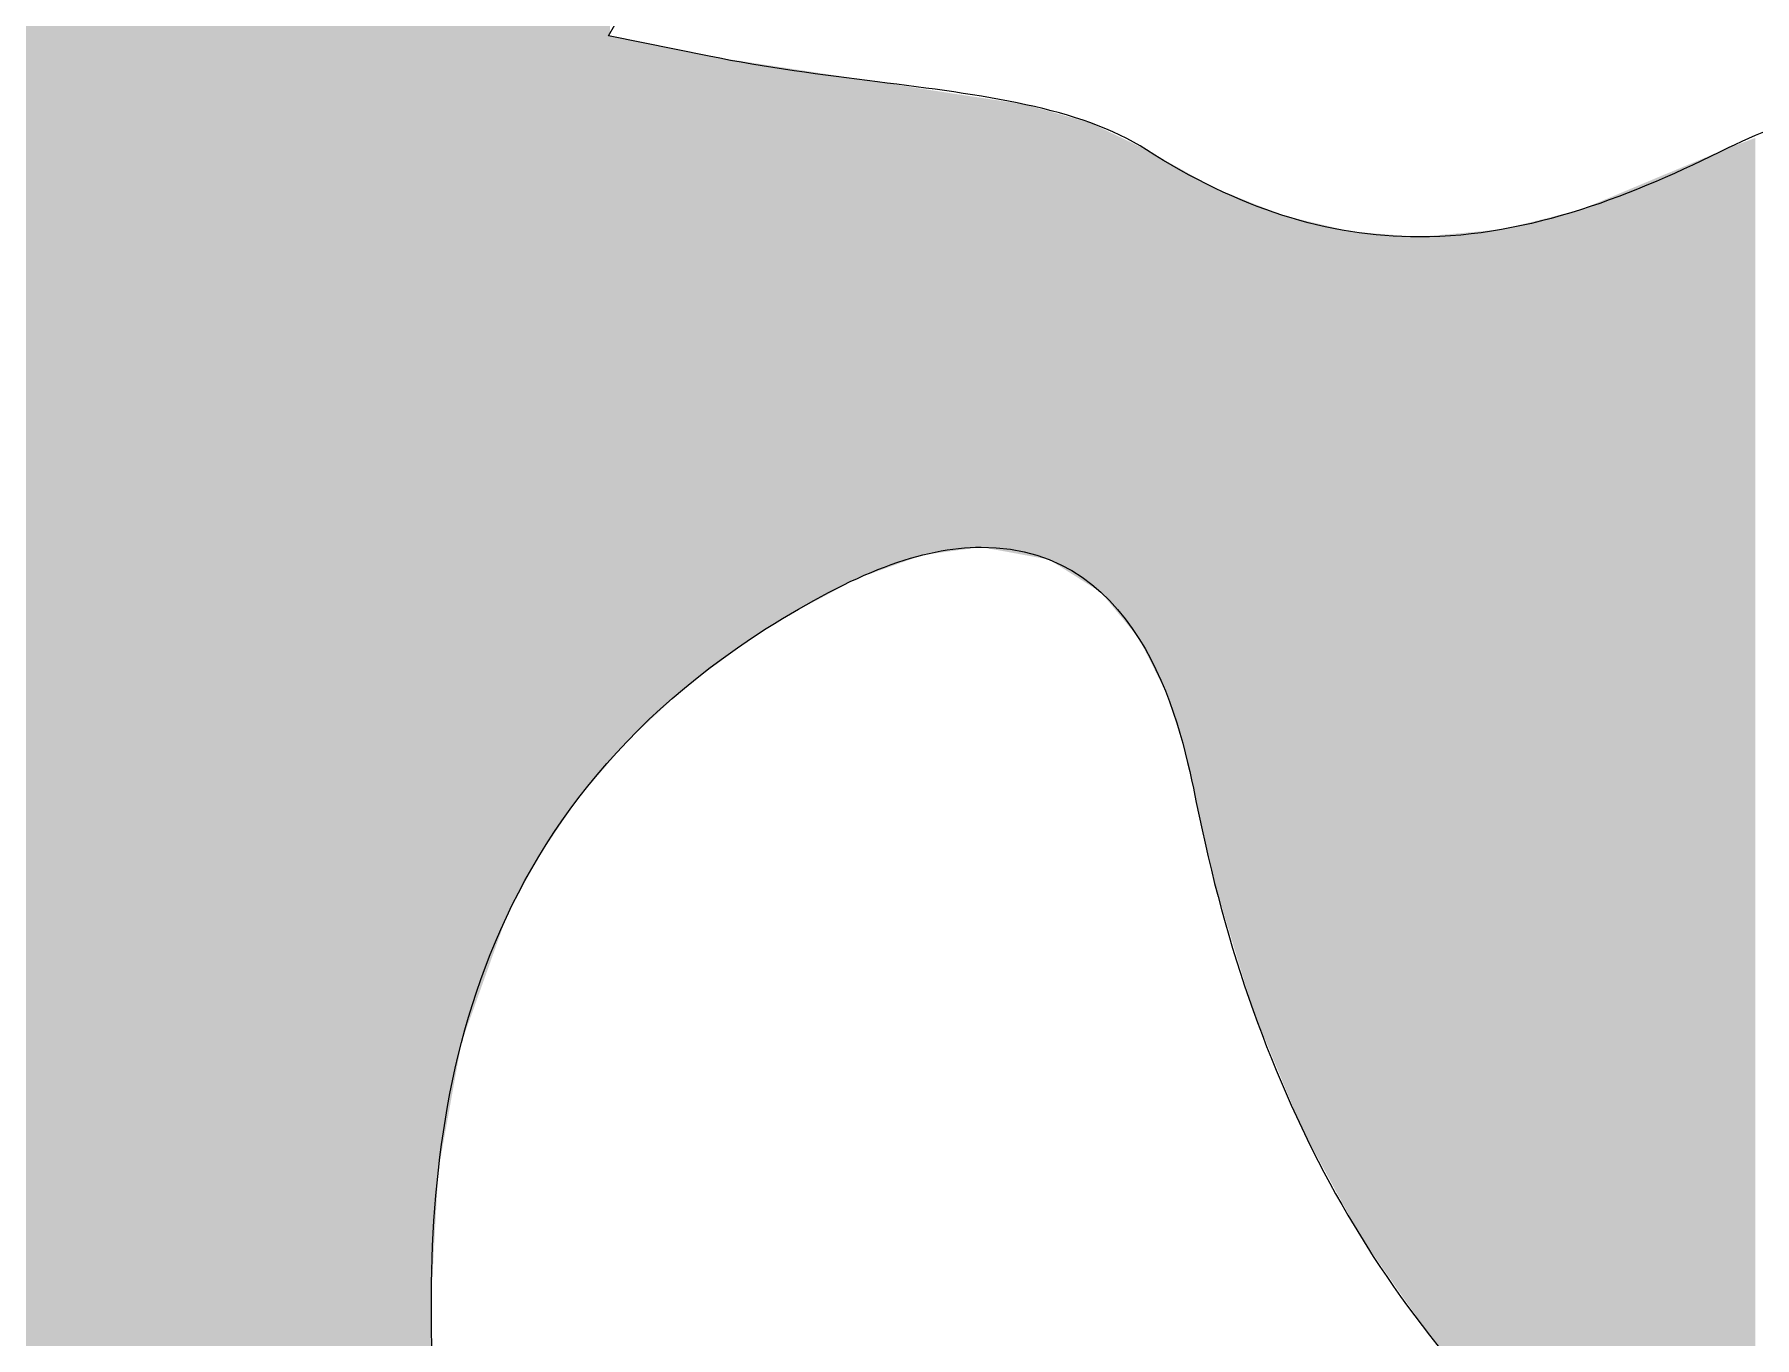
# Model space of a CAD drawing. Extents: x 274 to 390, y 552 to 644.
# Drawn here: x 354.66 to 366.25, y 613.16 to 621.94 of the extents above; entities that cross this region are included whole.
import ezdxf

# ---------------------------------------------------------------- set-up
doc = ezdxf.new("R2010")
doc.units = 0
doc.layers.add('LAYER_1', color=7, linetype='CONTINUOUS')

# ---------------------------------------------------------------- blocks, each defined once
blk = doc.blocks.new('*U1')
at = {"layer": 'LAYER_1', "color": 7}
for points in [[(356.59, 561.818), (355.583, 634.711), (356.59, 634.982)], [(356.849, 562.004), (356.59, 634.982), (356.849, 635.052)], [(356.59, 561.818), (356.59, 634.982), (356.849, 562.004)], [(356.849, 562.004), (356.849, 635.052), (357.126, 562.203)], [(357.126, 562.203), (356.849, 635.052), (357.126, 634.868)], [(357.126, 562.203), (357.126, 634.868), (357.337, 562.5)], [(357.337, 562.5), (357.126, 634.868), (357.337, 634.729)], [(355.583, 561.931), (355.464, 634.678), (355.583, 634.711)], [(355.583, 561.931), (355.583, 634.711), (356.59, 561.818)], [(357.337, 613.445), (357.337, 634.729), (357.341, 613.529)], [(357.341, 613.529), (357.337, 634.729), (357.341, 634.726)], [(357.341, 613.529), (357.341, 634.726), (357.349, 613.66)], [(357.349, 613.66), (357.341, 634.726), (357.349, 634.721)], [(357.349, 613.66), (357.349, 634.721), (357.357, 613.804)], [(357.357, 613.804), (357.349, 634.721), (357.357, 634.715)], [(357.357, 613.804), (357.357, 634.715), (357.371, 614.057)], [(357.371, 614.057), (357.357, 634.715), (357.371, 634.706)], [(355.464, 561.973), (355.233, 634.466), (355.464, 634.678)], [(355.464, 561.973), (355.464, 634.678), (355.583, 561.931)], [(357.371, 614.057), (357.371, 634.706), (357.384, 614.289)], [(357.384, 614.289), (357.371, 634.706), (357.384, 634.697)], [(357.384, 614.289), (357.384, 634.697), (357.386, 614.299)], [(357.386, 614.299), (357.384, 634.697), (357.386, 634.696)], [(357.386, 614.299), (357.386, 634.696), (357.394, 614.342)], [(357.394, 614.342), (357.386, 634.696), (357.394, 634.691)], [(357.394, 614.342), (357.394, 634.691), (357.414, 614.453)], [(357.414, 614.453), (357.394, 634.691), (357.414, 634.678)], [(357.414, 614.453), (357.414, 634.678), (357.474, 614.785)], [(357.474, 614.785), (357.414, 634.678), (357.474, 634.638)], [(357.474, 614.785), (357.474, 634.638), (357.486, 614.852)], [(357.486, 614.852), (357.474, 634.638), (357.486, 634.63)], [(357.486, 614.852), (357.486, 634.63), (357.54, 615.147)], [(357.54, 615.147), (357.486, 634.63), (357.54, 634.594)], [(357.54, 615.147), (357.54, 634.594), (357.562, 615.21)], [(357.562, 615.21), (357.54, 634.594), (357.562, 634.579)], [(357.562, 615.21), (357.562, 634.579), (357.576, 615.25)], [(357.576, 615.25), (357.562, 634.579), (357.576, 634.57)], [(357.576, 615.25), (357.576, 634.57), (357.615, 615.357)], [(357.615, 615.357), (357.576, 634.57), (357.615, 634.545)], [(357.615, 615.357), (357.615, 634.545), (357.647, 615.447)], [(357.647, 615.447), (357.615, 634.545), (357.647, 634.495)], [(357.647, 615.447), (357.647, 634.495), (357.723, 615.659)], [(357.723, 615.659), (357.647, 634.495), (357.723, 634.38)], [(355.233, 562.055), (355.096, 634.34), (355.233, 634.466)], [(355.233, 562.055), (355.233, 634.466), (355.464, 561.973)], [(357.723, 615.659), (357.723, 634.38), (357.823, 615.939)], [(357.823, 615.939), (357.723, 634.38), (357.823, 634.226)], [(355.096, 562.124), (354.23, 633.738), (355.096, 634.34)], [(355.096, 562.124), (355.096, 634.34), (355.233, 562.055)], [(357.823, 615.939), (357.823, 634.226), (357.842, 615.992)], [(357.842, 615.992), (357.823, 634.226), (357.842, 634.197)], [(357.842, 615.992), (357.842, 634.197), (357.885, 616.073)], [(357.885, 616.073), (357.842, 634.197), (357.885, 634.13)], [(357.885, 616.073), (357.885, 634.13), (357.919, 616.136)], [(357.919, 616.136), (357.885, 634.13), (357.919, 634.079)], [(357.919, 616.136), (357.919, 634.079), (358.06, 616.401)], [(358.06, 616.401), (357.919, 634.079), (358.06, 633.863)], [(358.06, 616.401), (358.06, 633.863), (358.062, 616.403)], [(358.062, 616.403), (358.06, 633.863), (358.062, 633.861)], [(358.062, 616.403), (358.062, 633.861), (358.185, 616.584)], [(358.185, 616.584), (358.062, 633.861), (358.185, 633.672)], [(354.23, 562.559), (354.23, 633.738), (355.096, 562.124)], [(358.185, 616.584), (358.185, 633.672), (358.188, 616.589)], [(358.188, 616.589), (358.185, 633.672), (358.188, 633.667)], [(358.188, 616.589), (358.188, 633.667), (358.33, 616.797)], [(358.33, 616.797), (358.188, 633.667), (358.33, 633.45)], [(358.33, 616.797), (358.33, 633.45), (358.453, 616.941)], [(358.453, 616.941), (358.33, 633.45), (358.453, 633.261)], [(358.453, 616.941), (358.453, 633.261), (358.504, 616.999)], [(358.504, 616.999), (358.453, 633.261), (358.504, 633.188)], [(358.504, 616.999), (358.504, 633.188), (358.53, 617.03)], [(358.53, 617.03), (358.504, 633.188), (358.53, 633.151)], [(358.53, 621.928), (358.53, 633.151), (358.54, 621.946)], [(358.53, 617.03), (358.53, 621.928), (358.54, 617.042)], [(358.54, 617.042), (358.53, 621.928), (358.54, 621.926)], [(358.54, 617.042), (358.54, 621.926), (358.584, 617.093)], [(358.584, 617.093), (358.54, 621.926), (358.584, 621.917)], [(358.584, 617.093), (358.584, 621.917), (358.636, 617.153)], [(358.636, 617.153), (358.584, 621.917), (358.636, 621.906)], [(358.636, 617.153), (358.636, 621.906), (358.65, 617.17)], [(358.65, 617.17), (358.636, 621.906), (358.65, 621.903)], [(358.65, 617.17), (358.65, 621.903), (358.655, 617.176)], [(358.655, 617.176), (358.65, 621.903), (358.655, 621.902)], [(358.655, 617.176), (358.655, 621.902), (358.703, 617.22)], [(358.703, 617.22), (358.655, 621.902), (358.703, 621.893)], [(358.703, 617.22), (358.703, 621.893), (358.797, 617.307)], [(358.797, 617.307), (358.703, 621.893), (358.797, 621.873)], [(358.797, 617.307), (358.797, 621.873), (358.822, 617.331)], [(358.822, 617.331), (358.797, 621.873), (358.822, 621.868)], [(358.822, 617.331), (358.822, 621.868), (358.87, 617.375)], [(358.87, 617.375), (358.822, 621.868), (358.87, 621.859)], [(358.87, 617.375), (358.87, 621.859), (358.876, 617.381)], [(358.876, 617.381), (358.87, 621.859), (358.876, 621.857)], [(358.876, 617.381), (358.876, 621.857), (358.947, 617.447)], [(358.947, 617.447), (358.876, 621.857), (358.947, 621.843)], [(358.947, 617.447), (358.947, 621.843), (359.042, 617.535)], [(359.042, 617.535), (358.947, 621.843), (359.042, 621.824)], [(359.042, 617.535), (359.042, 621.824), (359.048, 617.539)], [(359.048, 617.539), (359.042, 621.824), (359.048, 621.822)], [(359.048, 617.539), (359.048, 621.822), (359.103, 617.581)], [(359.103, 617.581), (359.048, 621.822), (359.103, 621.811)], [(359.103, 617.581), (359.103, 621.811), (359.127, 617.598)], [(359.127, 617.598), (359.103, 621.811), (359.127, 621.806)], [(359.127, 617.598), (359.127, 621.806), (359.131, 617.602)], [(359.131, 617.602), (359.127, 621.806), (359.131, 621.805)], [(359.131, 617.602), (359.131, 621.805), (359.162, 617.625)], [(359.162, 617.625), (359.131, 621.805), (359.162, 621.799)], [(359.162, 617.625), (359.162, 621.799), (359.2, 617.653)], [(359.2, 617.653), (359.162, 621.799), (359.2, 621.791)], [(359.2, 617.653), (359.2, 621.791), (359.209, 617.66)], [(359.209, 617.66), (359.2, 621.791), (359.209, 621.79)], [(359.209, 617.66), (359.209, 621.79), (359.295, 617.723)], [(359.295, 617.723), (359.209, 621.79), (359.295, 621.777)], [(359.295, 617.723), (359.295, 621.777), (359.338, 617.755)], [(359.338, 617.755), (359.295, 621.777), (359.338, 621.77)], [(359.338, 617.755), (359.338, 621.77), (359.368, 617.777)], [(359.368, 617.777), (359.338, 621.77), (359.368, 621.765)], [(359.368, 617.777), (359.368, 621.765), (359.401, 617.802)], [(359.401, 617.802), (359.368, 621.765), (359.401, 621.76)], [(359.401, 617.802), (359.401, 621.76), (359.417, 617.814)], [(359.417, 617.814), (359.401, 621.76), (359.417, 621.758)], [(359.417, 617.814), (359.417, 621.758), (359.437, 617.829)], [(359.437, 617.829), (359.417, 621.758), (359.437, 621.755)], [(359.437, 617.829), (359.437, 621.755), (359.485, 617.864)], [(359.485, 617.864), (359.437, 621.755), (359.485, 621.748)], [(359.485, 617.864), (359.485, 621.748), (359.494, 617.871)], [(359.494, 617.871), (359.485, 621.748), (359.494, 621.746)], [(359.494, 617.871), (359.494, 621.746), (359.503, 617.877)], [(359.503, 617.877), (359.494, 621.746), (359.503, 621.745)], [(359.503, 617.877), (359.503, 621.745), (359.562, 617.915)], [(359.562, 617.915), (359.503, 621.745), (359.562, 621.736)], [(359.562, 617.915), (359.562, 621.736), (359.586, 617.931)], [(359.586, 617.931), (359.562, 621.736), (359.586, 621.732)], [(359.586, 617.931), (359.586, 621.732), (359.6, 617.939)], [(359.6, 617.939), (359.586, 621.732), (359.6, 621.73)], [(359.6, 617.939), (359.6, 621.73), (359.634, 617.961)], [(359.634, 617.961), (359.6, 621.73), (359.634, 621.725)], [(359.634, 617.961), (359.634, 621.725), (359.645, 617.968)], [(359.645, 617.968), (359.634, 621.725), (359.645, 621.723)], [(359.645, 617.968), (359.645, 621.723), (359.67, 617.983)], [(359.67, 617.983), (359.645, 621.723), (359.67, 621.719)], [(359.67, 617.983), (359.67, 621.719), (359.692, 617.997)], [(359.692, 617.997), (359.67, 621.719), (359.692, 621.716)], [(359.692, 617.997), (359.692, 621.716), (359.702, 618.003)], [(359.702, 618.003), (359.692, 621.716), (359.702, 621.715)], [(359.702, 618.003), (359.702, 621.715), (359.802, 618.057)], [(359.802, 618.057), (359.702, 621.715), (359.802, 621.699)], [(359.802, 618.057), (359.802, 621.699), (359.831, 618.072)], [(359.831, 618.072), (359.802, 621.699), (359.831, 621.695)], [(359.831, 618.072), (359.831, 621.695), (359.871, 618.094)], [(359.871, 618.094), (359.831, 621.695), (359.871, 621.689)], [(359.871, 618.094), (359.871, 621.689), (359.897, 618.108)], [(359.897, 618.108), (359.871, 621.689), (359.897, 621.685)], [(359.897, 618.108), (359.897, 621.685), (359.925, 618.123)], [(359.925, 618.123), (359.897, 621.685), (359.925, 621.681)], [(359.925, 618.123), (359.925, 621.681), (359.934, 618.127)], [(359.934, 618.127), (359.925, 621.681), (359.934, 621.679)], [(359.934, 618.127), (359.934, 621.679), (360.04, 618.184)], [(360.04, 618.184), (359.934, 621.679), (360.04, 621.663)], [(360.04, 618.184), (360.04, 621.663), (360.076, 618.204)], [(360.076, 618.204), (360.04, 621.663), (360.076, 621.658)], [(360.076, 618.204), (360.076, 621.658), (360.192, 618.266)], [(360.192, 618.266), (360.076, 621.658), (360.192, 621.64)], [(360.192, 618.266), (360.192, 621.64), (360.206, 618.273)], [(360.206, 618.273), (360.192, 621.64), (360.206, 621.638)], [(360.206, 618.273), (360.206, 621.638), (360.302, 618.308)], [(360.302, 618.308), (360.206, 621.638), (360.302, 621.623)], [(360.302, 618.308), (360.302, 621.623), (360.342, 618.322)], [(360.342, 618.322), (360.302, 621.623), (360.342, 621.617)], [(360.342, 618.322), (360.342, 621.617), (360.347, 618.324)], [(360.347, 618.324), (360.342, 621.617), (360.347, 621.616)], [(360.347, 618.324), (360.347, 621.616), (360.431, 618.354)], [(360.431, 618.354), (360.347, 621.616), (360.431, 621.604)], [(360.431, 618.354), (360.431, 621.604), (360.437, 618.356)], [(360.437, 618.356), (360.431, 621.604), (360.437, 621.603)], [(360.437, 618.356), (360.437, 621.603), (360.534, 618.391)], [(360.534, 618.391), (360.437, 621.603), (360.534, 621.588)], [(360.534, 618.391), (360.534, 621.588), (360.547, 618.396)], [(360.547, 618.396), (360.534, 621.588), (360.547, 621.586)], [(360.547, 618.396), (360.547, 621.586), (360.563, 618.401)], [(360.563, 618.401), (360.547, 621.586), (360.563, 621.583)], [(360.563, 618.401), (360.563, 621.583), (360.638, 618.429)], [(360.638, 618.429), (360.563, 621.583), (360.638, 621.571)], [(360.638, 618.429), (360.638, 621.571), (360.648, 618.432)], [(360.648, 618.432), (360.638, 621.571), (360.648, 621.57)], [(360.648, 618.432), (360.648, 621.57), (360.718, 618.441)], [(360.718, 618.441), (360.648, 621.57), (360.718, 621.559)], [(360.718, 618.441), (360.718, 621.559), (360.75, 618.445)], [(360.75, 618.445), (360.718, 621.559), (360.75, 621.554)], [(360.75, 618.445), (360.75, 621.554), (360.873, 618.462)], [(360.873, 618.462), (360.75, 621.554), (360.873, 621.535)], [(360.873, 618.462), (360.873, 621.535), (360.888, 618.464)], [(360.888, 618.464), (360.873, 621.535), (360.888, 621.533)], [(360.888, 618.464), (360.888, 621.533), (360.91, 618.467)], [(360.91, 618.467), (360.888, 621.533), (360.91, 621.53)], [(360.91, 618.467), (360.91, 621.53), (360.92, 618.468)], [(360.92, 618.468), (360.91, 621.53), (360.92, 621.528)], [(360.92, 618.468), (360.92, 621.528), (360.997, 618.478)], [(360.997, 618.478), (360.92, 621.528), (360.997, 621.516)], [(360.997, 618.478), (360.997, 621.516), (361.007, 618.479)], [(361.007, 618.479), (360.997, 621.516), (361.007, 621.515)], [(361.007, 618.479), (361.007, 621.515), (361.04, 618.484)], [(361.04, 618.484), (361.007, 621.515), (361.04, 621.51)], [(361.04, 618.484), (361.04, 621.51), (361.046, 618.483)], [(361.046, 618.483), (361.04, 621.51), (361.046, 621.509)], [(361.046, 618.483), (361.046, 621.509), (361.067, 618.479)], [(361.067, 618.479), (361.046, 621.509), (361.067, 621.506)], [(361.067, 618.479), (361.067, 621.506), (361.111, 618.471)], [(361.111, 618.471), (361.067, 621.506), (361.111, 621.499)], [(361.111, 618.471), (361.111, 621.499), (361.15, 618.464)], [(361.15, 618.464), (361.111, 621.499), (361.15, 621.493)], [(361.15, 618.464), (361.15, 621.493), (361.151, 618.464)], [(361.151, 618.464), (361.15, 621.493), (361.151, 621.493)], [(361.151, 618.464), (361.151, 621.493), (361.234, 618.449)], [(361.234, 618.449), (361.151, 621.493), (361.234, 621.48)], [(361.234, 618.449), (361.234, 621.48), (361.309, 618.435)], [(361.309, 618.435), (361.234, 621.48), (361.309, 621.468)], [(361.309, 618.435), (361.309, 621.468), (361.341, 618.429)], [(361.341, 618.429), (361.309, 621.468), (361.341, 621.463)], [(361.341, 618.429), (361.341, 621.463), (361.474, 618.405)], [(361.474, 618.405), (361.341, 621.463), (361.474, 621.426)], [(361.474, 618.405), (361.474, 621.426), (361.493, 618.401)], [(361.493, 618.401), (361.474, 621.426), (361.493, 621.42)], [(361.493, 618.401), (361.493, 621.42), (361.498, 618.4)], [(361.498, 618.4), (361.493, 621.42), (361.498, 621.419)], [(361.498, 618.4), (361.498, 621.419), (361.499, 618.399)], [(361.499, 618.399), (361.498, 621.419), (361.499, 621.419)], [(361.499, 618.399), (361.499, 621.419), (361.578, 618.35)], [(361.578, 618.35), (361.499, 621.419), (361.578, 621.397)], [(361.578, 618.35), (361.578, 621.397), (361.592, 618.341)], [(361.592, 618.341), (361.578, 621.397), (361.592, 621.393)], [(361.592, 618.341), (361.592, 621.393), (361.626, 618.319)], [(361.626, 618.319), (361.592, 621.393), (361.626, 621.383)], [(361.626, 618.319), (361.626, 621.383), (361.645, 618.307)], [(361.645, 618.307), (361.626, 621.383), (361.645, 621.378)], [(361.645, 618.307), (361.645, 621.378), (361.673, 618.29)], [(361.673, 618.29), (361.645, 621.378), (361.673, 621.37)], [(361.673, 618.29), (361.673, 621.37), (361.721, 618.259)], [(361.721, 618.259), (361.673, 621.37), (361.721, 621.356)], [(361.721, 618.259), (361.721, 621.356), (361.756, 618.237)], [(361.756, 618.237), (361.721, 621.356), (361.756, 621.346)], [(361.756, 618.237), (361.756, 621.346), (361.778, 618.223)], [(361.778, 618.223), (361.756, 621.346), (361.778, 621.34)], [(361.778, 618.223), (361.778, 621.34), (361.833, 618.188)], [(361.833, 618.188), (361.778, 621.34), (361.833, 621.313)], [(361.833, 618.188), (361.833, 621.313), (361.847, 618.18)], [(361.847, 618.18), (361.833, 621.313), (361.847, 621.307)], [(361.847, 618.18), (361.847, 621.307), (361.89, 618.127)], [(361.89, 618.127), (361.847, 621.307), (361.89, 621.286)], [(361.89, 618.127), (361.89, 621.286), (361.907, 618.107)], [(361.907, 618.107), (361.89, 621.286), (361.907, 621.278)], [(361.907, 618.107), (361.907, 621.278), (361.976, 618.023)], [(361.976, 618.023), (361.907, 621.278), (361.976, 621.245)], [(361.976, 618.023), (361.976, 621.245), (361.984, 618.014)], [(361.984, 618.014), (361.976, 621.245), (361.984, 621.241)], [(361.984, 618.014), (361.984, 621.241), (362.072, 617.907)], [(362.072, 617.907), (361.984, 621.241), (362.072, 621.199)], [(362.072, 617.907), (362.072, 621.199), (362.102, 617.87)], [(362.102, 617.87), (362.072, 621.199), (362.102, 621.184)], [(362.102, 617.87), (362.102, 621.184), (362.153, 617.769)], [(362.153, 617.769), (362.102, 621.184), (362.153, 621.16)], [(362.153, 617.769), (362.153, 621.16), (362.192, 617.692)], [(362.192, 617.692), (362.153, 621.16), (362.192, 621.138)], [(366.072, 574.247), (366.009, 621.146), (366.072, 621.172)], [(366.148, 574.231), (366.072, 621.172), (366.148, 621.2)], [(366.072, 574.247), (366.072, 621.172), (366.148, 574.231)], [(366.167, 574.227), (366.148, 621.2), (366.167, 621.207)], [(366.148, 574.231), (366.148, 621.2), (366.167, 574.227)], [(366.244, 574.211), (366.167, 621.207), (366.244, 621.236)], [(366.167, 574.227), (366.167, 621.207), (366.244, 574.211)], [(366.255, 574.209), (366.244, 621.236), (366.255, 621.24)], [(366.244, 574.211), (366.244, 621.236), (366.255, 574.209)], [(362.192, 617.692), (362.192, 621.138), (362.21, 617.655)], [(362.21, 617.655), (362.192, 621.138), (362.21, 621.127)], [(362.21, 617.655), (362.21, 621.127), (362.226, 617.623)], [(362.226, 617.623), (362.21, 621.127), (362.226, 621.118)], [(362.226, 617.623), (362.226, 621.118), (362.281, 617.516)], [(362.281, 617.516), (362.226, 621.118), (362.281, 621.088)], [(362.281, 617.516), (362.281, 621.088), (362.307, 617.437)], [(362.307, 617.437), (362.281, 621.088), (362.307, 621.073)], [(362.307, 617.437), (362.307, 621.073), (362.368, 617.253)], [(362.368, 617.253), (362.307, 621.073), (362.368, 621.039)], [(362.368, 617.253), (362.368, 621.039), (362.369, 617.25)], [(362.369, 617.25), (362.368, 621.039), (362.369, 621.039)], [(362.369, 617.25), (362.369, 621.039), (362.398, 617.164)], [(362.398, 617.164), (362.369, 621.039), (362.398, 621.023)], [(365.847, 574.295), (365.692, 621.013), (365.847, 621.078)], [(365.912, 574.281), (365.847, 621.078), (365.912, 621.105)], [(365.847, 574.295), (365.847, 621.078), (365.912, 574.281)], [(366.009, 574.261), (365.912, 621.105), (366.009, 621.146)], [(365.912, 574.281), (365.912, 621.105), (366.009, 574.261)], [(366.009, 574.261), (366.009, 621.146), (366.072, 574.247)], [(362.398, 617.164), (362.398, 621.023), (362.434, 617.012)], [(362.434, 617.012), (362.398, 621.023), (362.434, 621.002)], [(362.434, 617.012), (362.434, 621.002), (362.439, 616.99)], [(362.439, 616.99), (362.434, 621.002), (362.439, 620.999)], [(362.439, 616.99), (362.439, 620.999), (362.447, 616.955)], [(362.447, 616.955), (362.439, 620.999), (362.447, 620.995)], [(362.447, 616.955), (362.447, 620.995), (362.463, 616.888)], [(362.463, 616.888), (362.447, 620.995), (362.463, 620.986)], [(362.463, 616.888), (362.463, 620.986), (362.466, 616.878)], [(362.466, 616.878), (362.463, 620.986), (362.466, 620.984)], [(362.466, 616.878), (362.466, 620.984), (362.47, 616.862)], [(362.47, 616.862), (362.466, 620.984), (362.47, 620.982)], [(362.47, 616.862), (362.47, 620.982), (362.479, 616.814)], [(362.479, 616.814), (362.47, 620.982), (362.479, 620.977)], [(362.479, 616.814), (362.479, 620.977), (362.482, 616.799)], [(362.482, 616.799), (362.479, 620.977), (362.482, 620.975)], [(362.482, 616.799), (362.482, 620.975), (362.488, 616.771)], [(362.488, 616.771), (362.482, 620.975), (362.488, 620.972)], [(362.488, 616.771), (362.488, 620.972), (362.508, 616.673)], [(362.508, 616.673), (362.488, 620.972), (362.508, 620.961)], [(362.508, 616.673), (362.508, 620.961), (362.535, 616.557)], [(362.535, 616.557), (362.508, 620.961), (362.535, 620.946)], [(362.535, 616.557), (362.535, 620.946), (362.557, 616.461)], [(362.557, 616.461), (362.535, 620.946), (362.557, 620.933)], [(362.557, 616.461), (362.557, 620.933), (362.564, 616.43)], [(362.564, 616.43), (362.557, 620.933), (362.564, 620.929)], [(362.564, 616.43), (362.564, 620.929), (362.613, 616.22)], [(362.613, 616.22), (362.564, 620.929), (362.613, 620.902)], [(365.5, 611.654), (365.455, 620.914), (365.5, 620.933)], [(365.562, 611.514), (365.5, 620.933), (365.562, 620.959)], [(365.5, 611.654), (365.5, 620.933), (365.562, 611.514)], [(365.595, 611.44), (365.562, 620.959), (365.595, 620.973)], [(365.562, 611.514), (365.562, 620.959), (365.595, 611.44)], [(365.612, 611.402), (365.595, 620.973), (365.612, 620.98)], [(365.595, 611.44), (365.595, 620.973), (365.612, 611.402)], [(365.637, 611.344), (365.612, 620.98), (365.637, 620.991)], [(365.612, 611.402), (365.612, 620.98), (365.637, 611.344)], [(365.645, 611.327), (365.637, 620.991), (365.645, 620.994)], [(365.637, 611.344), (365.637, 620.991), (365.645, 611.327)], [(365.665, 611.28), (365.645, 620.994), (365.665, 621.002)], [(365.645, 611.327), (365.645, 620.994), (365.665, 611.28)], [(365.692, 610.922), (365.665, 621.002), (365.692, 621.013)], [(365.665, 611.28), (365.665, 621.002), (365.692, 610.922)], [(365.692, 574.328), (365.692, 621.013), (365.847, 574.295)], [(362.613, 616.22), (362.613, 620.902), (362.614, 616.217)], [(362.614, 616.217), (362.613, 620.902), (362.614, 620.902)], [(362.614, 616.217), (362.614, 620.902), (362.669, 616.035)], [(362.669, 616.035), (362.614, 620.902), (362.669, 620.879)], [(362.669, 616.035), (362.669, 620.879), (362.734, 615.821)], [(362.734, 615.821), (362.669, 620.879), (362.734, 620.854)], [(362.734, 615.821), (362.734, 620.854), (362.737, 615.81)], [(362.737, 615.81), (362.734, 620.854), (362.737, 620.852)], [(362.737, 615.81), (362.737, 620.852), (362.777, 615.677)], [(362.777, 615.677), (362.737, 620.852), (362.777, 620.836)], [(362.777, 615.677), (362.777, 620.836), (362.797, 615.614)], [(362.797, 615.614), (362.777, 620.836), (362.797, 620.828)], [(362.797, 615.614), (362.797, 620.828), (362.816, 615.549)], [(362.816, 615.549), (362.797, 620.828), (362.816, 620.821)], [(362.816, 615.549), (362.816, 620.821), (362.838, 615.479)], [(362.838, 615.479), (362.816, 620.821), (362.838, 620.812)], [(362.838, 615.479), (362.838, 620.812), (362.872, 615.364)], [(362.872, 615.364), (362.838, 620.812), (362.872, 620.798)], [(365.254, 611.941), (365.166, 620.793), (365.254, 620.83)], [(365.254, 611.941), (365.254, 620.83), (365.255, 611.94)], [(365.255, 611.94), (365.254, 620.83), (365.255, 620.83)], [(365.317, 611.868), (365.255, 620.83), (365.317, 620.856)], [(365.255, 611.94), (365.255, 620.83), (365.317, 611.868)], [(365.338, 611.843), (365.317, 620.856), (365.338, 620.865)], [(365.317, 611.868), (365.317, 620.856), (365.338, 611.843)], [(365.357, 611.821), (365.338, 620.865), (365.357, 620.873)], [(365.338, 611.843), (365.338, 620.865), (365.357, 611.821)], [(365.378, 611.796), (365.357, 620.873), (365.378, 620.882)], [(365.357, 611.821), (365.357, 620.873), (365.378, 611.796)], [(365.388, 611.785), (365.378, 620.882), (365.388, 620.886)], [(365.378, 611.796), (365.378, 620.882), (365.388, 611.785)], [(365.39, 611.782), (365.388, 620.886), (365.39, 620.887)], [(365.388, 611.785), (365.388, 620.886), (365.39, 611.782)], [(365.426, 611.741), (365.39, 620.887), (365.426, 620.902)], [(365.39, 611.782), (365.39, 620.887), (365.426, 611.741)], [(365.439, 611.725), (365.426, 620.902), (365.439, 620.908)], [(365.426, 611.741), (365.426, 620.902), (365.439, 611.725)], [(365.455, 611.707), (365.439, 620.908), (365.455, 620.914)], [(365.439, 611.725), (365.439, 620.908), (365.455, 611.707)], [(365.455, 611.707), (365.455, 620.914), (365.5, 611.654)], [(362.872, 615.364), (362.872, 620.798), (362.894, 615.312)], [(362.894, 615.312), (362.872, 620.798), (362.894, 620.789)], [(362.894, 615.312), (362.894, 620.789), (362.92, 615.248)], [(362.92, 615.248), (362.894, 620.789), (362.92, 620.779)], [(362.92, 615.248), (362.92, 620.779), (362.978, 615.109)], [(362.978, 615.109), (362.92, 620.779), (362.978, 620.756)], [(362.978, 615.109), (362.978, 620.756), (363.016, 615.017)], [(363.016, 615.017), (362.978, 620.756), (363.016, 620.741)], [(363.016, 615.017), (363.016, 620.741), (363.017, 615.014)], [(363.017, 615.014), (363.016, 620.741), (363.017, 620.74)], [(363.017, 615.014), (363.017, 620.74), (363.021, 615.005)], [(363.021, 615.005), (363.017, 620.74), (363.021, 620.739)], [(363.021, 615.005), (363.021, 620.739), (363.062, 614.906)], [(363.062, 614.906), (363.021, 620.739), (363.062, 620.722)], [(363.062, 614.906), (363.062, 620.722), (363.071, 614.883)], [(363.071, 614.883), (363.062, 620.722), (363.071, 620.719)], [(363.071, 614.883), (363.071, 620.719), (363.096, 614.822)], [(363.096, 614.822), (363.071, 620.719), (363.096, 620.713)], [(363.096, 614.822), (363.096, 620.713), (363.199, 614.574)], [(363.199, 614.574), (363.096, 620.713), (363.199, 620.688)], [(364.89, 612.286), (364.714, 620.665), (364.89, 620.709)], [(364.94, 612.242), (364.89, 620.709), (364.94, 620.722)], [(364.89, 612.286), (364.89, 620.709), (364.94, 612.242)], [(364.995, 612.194), (364.94, 620.722), (364.995, 620.736)], [(364.94, 612.242), (364.94, 620.722), (364.995, 612.194)], [(365.035, 612.158), (364.995, 620.736), (365.035, 620.746)], [(364.995, 612.194), (364.995, 620.736), (365.035, 612.158)], [(365.077, 612.121), (365.035, 620.746), (365.077, 620.756)], [(365.035, 612.158), (365.035, 620.746), (365.077, 612.121)], [(365.166, 612.043), (365.077, 620.756), (365.166, 620.793)], [(365.077, 612.121), (365.077, 620.756), (365.166, 612.043)], [(365.166, 612.043), (365.166, 620.793), (365.254, 611.941)], [(363.199, 614.574), (363.199, 620.688), (363.218, 614.538)], [(363.218, 614.538), (363.199, 620.688), (363.218, 620.683)], [(363.218, 614.538), (363.218, 620.683), (363.221, 614.533)], [(363.221, 614.533), (363.218, 620.683), (363.221, 620.683)], [(363.221, 614.533), (363.221, 620.683), (363.402, 614.199)], [(363.402, 614.199), (363.221, 620.683), (363.402, 620.64)], [(363.402, 614.199), (363.402, 620.64), (363.42, 614.166)], [(363.42, 614.166), (363.402, 620.64), (363.42, 620.635)], [(363.42, 614.166), (363.42, 620.635), (363.423, 614.16)], [(363.423, 614.16), (363.42, 620.635), (363.423, 620.635)], [(363.423, 614.16), (363.423, 620.635), (363.451, 614.108)], [(363.451, 614.108), (363.423, 620.635), (363.451, 620.628)], [(363.451, 614.108), (363.451, 620.628), (363.455, 614.102)], [(363.455, 614.102), (363.451, 620.628), (363.455, 620.627)], [(363.455, 614.102), (363.455, 620.627), (363.469, 614.076)], [(363.469, 614.076), (363.455, 620.627), (363.469, 620.624)], [(363.469, 614.076), (363.469, 620.624), (363.47, 614.075)], [(363.47, 614.075), (363.469, 620.624), (363.47, 620.623)], [(363.47, 614.075), (363.47, 620.623), (363.476, 614.063)], [(363.476, 614.063), (363.47, 620.623), (363.476, 620.622)], [(363.476, 614.063), (363.476, 620.622), (363.486, 614.045)], [(363.486, 614.045), (363.476, 620.622), (363.486, 620.62)], [(363.486, 614.045), (363.486, 620.62), (363.505, 614.009)], [(363.505, 614.009), (363.486, 620.62), (363.505, 620.615)], [(363.505, 614.009), (363.505, 620.615), (363.529, 613.966)], [(363.529, 613.966), (363.505, 620.615), (363.529, 620.609)], [(363.529, 613.966), (363.529, 620.609), (363.547, 613.932)], [(363.547, 613.932), (363.529, 620.609), (363.547, 620.608)], [(363.547, 613.932), (363.547, 620.608), (363.584, 613.865)], [(363.584, 613.865), (363.547, 620.608), (363.584, 620.605)], [(363.584, 613.865), (363.584, 620.605), (363.589, 613.855)], [(363.589, 613.855), (363.584, 620.605), (363.589, 620.605)], [(363.589, 613.855), (363.589, 620.605), (363.594, 613.845)], [(363.594, 613.845), (363.589, 620.605), (363.594, 620.604)], [(363.594, 613.845), (363.594, 620.604), (363.615, 613.816)], [(363.615, 613.816), (363.594, 620.604), (363.615, 620.603)], [(363.615, 613.816), (363.615, 620.603), (363.618, 613.811)], [(363.618, 613.811), (363.615, 620.603), (363.618, 620.602)], [(363.618, 613.811), (363.618, 620.602), (363.62, 613.809)], [(363.62, 613.809), (363.618, 620.602), (363.62, 620.602)], [(363.62, 613.809), (363.62, 620.602), (363.672, 613.734)], [(363.672, 613.734), (363.62, 620.602), (363.672, 620.598)], [(363.672, 613.734), (363.672, 620.598), (363.682, 613.72)], [(363.682, 613.72), (363.672, 620.598), (363.682, 620.597)], [(363.682, 613.72), (363.682, 620.597), (363.797, 613.554)], [(363.797, 613.554), (363.682, 620.597), (363.797, 620.588)], [(363.797, 613.554), (363.797, 620.588), (363.797, 613.554)], [(363.797, 613.554), (363.797, 620.588), (363.797, 620.588)], [(363.797, 613.554), (363.797, 620.588), (363.799, 613.551)], [(363.799, 613.551), (363.797, 620.588), (363.799, 620.588)], [(363.799, 613.551), (363.799, 620.588), (363.933, 613.359)], [(363.933, 613.359), (363.799, 620.588), (363.933, 620.578)], [(363.933, 613.359), (363.933, 620.578), (363.969, 613.307)], [(363.969, 613.307), (363.933, 620.578), (363.969, 620.575)], [(363.969, 613.307), (363.969, 620.575), (363.989, 613.278)], [(363.989, 613.278), (363.969, 620.575), (363.989, 620.573)], [(364.027, 613.224), (363.989, 620.573), (364.027, 620.577)], [(364.059, 613.178), (364.027, 620.577), (364.059, 620.58)], [(364.027, 613.224), (364.027, 620.577), (364.059, 613.178)], [(364.14, 613.086), (364.059, 620.58), (364.14, 620.587)], [(364.059, 613.178), (364.059, 620.58), (364.14, 613.086)], [(364.311, 612.891), (364.14, 620.587), (364.311, 620.602)], [(364.14, 613.086), (364.14, 620.587), (364.311, 612.891)], [(364.366, 612.83), (364.311, 620.602), (364.366, 620.607)], [(364.311, 612.891), (364.311, 620.602), (364.366, 612.83)], [(364.384, 612.809), (364.366, 620.607), (364.384, 620.609)], [(364.366, 612.83), (364.366, 620.607), (364.384, 612.809)], [(364.417, 612.772), (364.384, 620.609), (364.417, 620.612)], [(364.384, 612.809), (364.384, 620.609), (364.417, 612.772)], [(364.494, 612.684), (364.417, 620.612), (364.494, 620.619)], [(364.417, 612.772), (364.417, 620.612), (364.494, 612.684)], [(364.494, 612.684), (364.494, 620.619), (364.501, 612.676)], [(364.501, 612.676), (364.494, 620.619), (364.501, 620.619)], [(364.545, 612.626), (364.501, 620.619), (364.545, 620.623)], [(364.501, 612.676), (364.501, 620.619), (364.545, 612.626)], [(364.566, 612.603), (364.545, 620.623), (364.566, 620.628)], [(364.545, 612.626), (364.545, 620.623), (364.566, 612.603)], [(364.595, 612.569), (364.566, 620.628), (364.595, 620.636)], [(364.566, 612.603), (364.566, 620.628), (364.595, 612.569)], [(364.609, 612.556), (364.595, 620.636), (364.609, 620.639)], [(364.595, 612.569), (364.595, 620.636), (364.609, 612.556)], [(364.644, 612.522), (364.609, 620.639), (364.644, 620.648)], [(364.609, 612.556), (364.609, 620.639), (364.644, 612.522)], [(364.714, 612.455), (364.644, 620.648), (364.714, 620.665)], [(364.644, 612.522), (364.644, 620.648), (364.714, 612.455)], [(364.714, 612.455), (364.714, 620.665), (364.89, 612.286)], [(363.989, 613.278), (363.989, 620.573), (364.027, 613.224)], [(357.337, 562.5), (357.337, 613.445), (357.341, 562.507)], [(357.341, 562.507), (357.337, 613.445), (357.341, 613.036)]]:
    blk.add_solid(points, dxfattribs=at)

msp = doc.modelspace()

# ---------------------------------------------------------------- linework, layer by layer
at = {"layer": 'LAYER_1'}
for points, knots in [([(327.292, 551.62), (324.004, 551.62), (320.723, 552.821), (317.538, 555.191), (316.349, 556.075), (315.288, 557.216), (314.263, 558.318), (313.873, 558.738), (313.482, 559.157), (313.085, 559.565), (312.366, 560.302), (311.658, 561.05), (310.951, 561.799), (310.096, 562.702), (309.241, 563.606), (308.366, 564.49), (307.936, 564.925), (307.311, 565.192), (306.455, 565.311), (306.455, 565.311), (305.478, 565.445), (305.478, 565.445), (305.478, 565.445), (306.39, 563.751), (306.524, 563.508), (307.054, 562.551), (307.132, 561.538), (306.744, 560.656), (306.359, 559.779), (305.566, 559.156), (304.512, 558.902), (304.077, 558.797), (303.644, 558.743), (303.226, 558.743), (301.301, 558.743), (299.846, 559.846), (299.334, 561.693), (298.958, 563.054), (299.006, 564.593), (299.053, 566.082), (299.076, 566.839), (299.109, 567.894), (297.612, 567.982), (294.12, 568.189), (290.903, 569.704), (287.486, 572.75), (285.411, 574.6), (284.214, 577.168), (283.718, 580.835), (283.293, 583.98), (283.577, 586.612), (284.611, 589.119), (284.611, 589.119), (284.93, 589.894), (284.93, 589.894), (284.93, 589.894), (283.74, 589.773), (283.74, 589.773), (283.562, 589.758), (283.474, 589.747), (283.389, 589.726), (282.666, 589.541), (282.156, 589.455), (281.785, 589.455), (281.401, 589.455), (281.268, 589.548), (281.201, 589.617), (280.902, 589.929), (280.918, 590.966), (280.956, 591.914), (280.983, 592.583), (280.931, 593.104), (280.588, 593.469), (280.234, 593.849), (279.684, 593.913), (279.193, 593.927), (279.193, 593.927), (278.991, 593.932), (278.991, 593.932), (278.03, 593.952), (277.472, 594.004), (277.177, 594.834), (277.026, 595.255), (276.584, 595.397), (276.194, 595.522), (276.002, 595.583), (275.785, 595.653), (275.683, 595.732), (275.525, 595.854), (275.349, 595.979), (275.169, 596.104), (274.707, 596.429), (274.074, 596.874), (274.03, 597.182), (273.974, 597.574), (274.083, 598.16), (275.676, 598.72), (276.394, 598.972), (277.117, 599.308), (277.376, 600.384), (277.428, 600.427), (277.83, 600.629), (278.212, 600.694), (280.833, 601.14), (281.012, 601.346), (281.02, 603.855), (281.024, 605.375), (281.187, 605.375), (281.458, 605.375), (281.779, 605.375), (282.279, 605.253), (282.725, 605.133), (282.993, 605.062), (283.217, 605.026), (283.409, 605.026), (283.861, 605.026), (284.098, 605.225), (284.217, 605.392), (284.502, 605.789), (284.365, 606.334), (284.238, 606.709), (283.436, 609.071), (283.105, 611.319), (283.228, 613.582), (283.598, 620.445), (289.131, 626.55), (295.561, 627.191), (295.74, 627.209), (295.917, 627.249), (296.093, 627.29), (296.229, 627.321), (296.364, 627.354), (296.502, 627.368), (297.014, 627.417), (297.374, 627.582), (297.602, 627.869), (297.919, 628.267), (297.896, 628.807), (297.841, 629.233), (297.841, 629.233), (297.758, 629.837), (297.758, 629.837), (297.598, 630.98), (297.433, 632.162), (297.654, 633.192), (298.133, 635.417), (299.576, 636.693), (301.612, 636.693), (302.537, 636.693), (303.527, 636.422), (304.476, 635.908), (305.402, 635.407), (305.582, 634.36), (305.569, 633.57), (305.561, 633.046), (305.527, 632.522), (305.49, 631.936), (305.49, 631.936), (305.384, 630.121), (305.384, 630.121), (305.384, 630.121), (306.177, 630.562), (306.177, 630.562), (307.966, 631.558), (309.43, 632.91), (310.784, 634.816), (313.017, 637.961), (315.486, 640.356), (318.331, 642.139), (320.604, 643.563), (323.096, 644.255), (325.948, 644.255), (326.79, 644.255), (327.683, 644.193), (328.601, 644.071), (332.911, 643.496), (337.137, 641.75), (341.9, 638.578), (341.9, 638.578), (342.293, 638.316), (342.293, 638.316), (342.293, 638.316), (343.104, 639.388), (343.368, 639.731), (343.954, 640.496), (344.56, 641.287), (345.118, 642.093), (345.708, 642.943), (346.734, 643.493), (347.732, 643.493), (348.088, 643.493), (348.422, 643.424), (348.723, 643.287), (349.083, 643.123), (349.312, 642.928), (349.367, 642.737), (349.407, 642.597), (349.357, 642.421), (349.22, 642.213), (347.28, 639.279), (347.258, 636.108), (349.151, 632.52), (349.453, 631.949), (349.742, 631.372), (350.031, 630.795), (350.031, 630.795), (350.576, 629.713), (350.576, 629.713), (350.576, 629.713), (351.6, 629.824), (351.6, 629.824), (351.6, 629.824), (351.815, 630.5), (351.871, 630.686), (351.991, 631.087), (352.104, 631.467), (352.258, 631.826), (352.323, 631.979), (352.383, 632.136), (352.443, 632.293), (352.802, 633.231), (353.029, 633.72), (353.874, 633.72), (353.874, 633.72), (354.021, 633.715), (354.022, 633.715), (354.488, 633.715), (354.806, 634.042), (355.085, 634.329), (355.085, 634.329), (355.221, 634.466), (355.221, 634.466), (355.649, 634.88), (356.098, 635.099), (356.518, 635.099), (357.067, 635.099), (357.59, 634.716), (357.99, 634.023), (358.673, 632.837), (359.483, 631.751), (360.113, 630.937), (360.347, 630.635), (360.763, 630.635), (360.899, 630.635), (361.184, 630.635), (361.472, 630.691), (361.583, 630.716), (362.825, 630.989), (364.031, 631.128), (365.166, 631.128), (367.875, 631.128), (370.344, 630.332), (372.505, 628.763), (375.34, 626.702), (378.185, 624.003), (377.786, 619.611), (377.47, 616.143), (375.975, 613.159), (373.215, 610.49), (373.215, 610.49), (372.793, 610.082), (372.793, 610.082), (372.793, 610.082), (373.263, 609.73), (373.263, 609.73), (373.658, 609.434), (374.069, 609.157), (374.476, 608.884), (375.352, 608.295), (376.179, 607.74), (376.788, 607.022), (377.91, 605.7), (379.159, 605.429), (380.688, 605.429), (380.923, 605.429), (381.165, 605.435), (381.413, 605.442), (383.359, 605.5), (389.5, 605.442), (389.5, 605.442), (389.5, 605.442), (389.5, 591.159), (389.5, 591.159), (389.5, 591.159), (382.038, 591.159), (381.52, 591.159), (380.263, 591.159), (378.63, 590.985), (377.148, 589.627), (376.54, 589.069), (375.802, 588.648), (375.02, 588.203), (374.655, 587.995), (374.291, 587.787), (373.94, 587.565), (373.404, 587.227), (373.133, 586.854), (373.11, 586.424), (373.078, 585.826), (373.562, 585.371), (373.929, 585.081), (374.587, 584.562), (375.212, 583.992), (375.79, 583.453), (377.634, 581.731), (378.542, 578.985), (378.28, 575.916), (377.964, 572.216), (376.006, 568.674), (373.291, 566.894), (371.129, 565.477), (368.803, 564.787), (366.179, 564.787), (365.094, 564.787), (363.972, 564.901), (362.75, 565.138), (362.202, 565.243), (361.658, 565.371), (361.093, 565.505), (361.093, 565.505), (359.816, 565.799), (359.816, 565.799), (359.816, 565.799), (359.581, 565.076), (359.581, 565.076), (359.238, 563.998), (359, 563.382), (358.092, 563.247), (357.74, 563.196), (357.566, 562.887), (357.44, 562.66), (357.44, 562.66), (357.381, 562.56), (357.381, 562.56), (356.96, 561.879), (356.626, 561.785), (356.329, 561.785), (356.061, 561.785), (355.717, 561.87), (355.216, 562.062), (353.488, 562.719), (352.42, 563.912), (351.646, 566.053), (351.646, 566.053), (351.229, 567.204), (351.229, 567.204), (351.229, 567.204), (350.721, 566.091), (350.721, 566.091), (348.927, 562.164), (347.468, 558.285), (349.29, 553.999), (349.353, 553.852), (349.438, 553.7), (349.527, 553.548), (349.851, 552.993), (349.872, 552.896), (349.484, 552.633), (349.094, 552.367), (348.619, 552.215), (348.181, 552.215), (347.882, 552.215), (347.463, 552.285), (347.161, 552.621), (346.906, 552.903), (346.632, 553.173), (346.358, 553.443), (345.524, 554.265), (344.737, 555.04), (344.501, 556.178), (344.458, 556.388), (344.368, 556.563), (344.273, 556.75), (344.231, 556.833), (344.185, 556.925), (344.138, 557.029), (344.138, 557.029), (343.909, 557.537), (343.909, 557.537), (343.909, 557.537), (342.635, 556.799), (342.635, 556.799), (342.071, 556.477), (341.528, 556.166), (341.003, 555.828), (337.478, 553.562), (333.346, 552.171), (328.72, 551.693), (328.245, 551.645), (327.765, 551.62), (327.292, 551.62)], [0, 0, 0, 0, 1, 1, 1, 2, 2, 2, 3, 3, 3, 4, 4, 4, 5, 5, 5, 6, 6, 6, 7, 7, 7, 8, 8, 8, 9, 9, 9, 10, 10, 10, 11, 11, 11, 12, 12, 12, 13, 13, 13, 14, 14, 14, 15, 15, 15, 16, 16, 16, 17, 17, 17, 18, 18, 18, 19, 19, 19, 20, 20, 20, 21, 21, 21, 22, 22, 22, 23, 23, 23, 24, 24, 24, 25, 25, 25, 26, 26, 26, 27, 27, 27, 28, 28, 28, 29, 29, 29, 30, 30, 30, 31, 31, 31, 32, 32, 32, 33, 33, 33, 34, 34, 34, 35, 35, 35, 36, 36, 36, 37, 37, 37, 38, 38, 38, 39, 39, 39, 40, 40, 40, 41, 41, 41, 42, 42, 42, 43, 43, 43, 44, 44, 44, 45, 45, 45, 46, 46, 46, 47, 47, 47, 48, 48, 48, 49, 49, 49, 50, 50, 50, 51, 51, 51, 52, 52, 52, 53, 53, 53, 54, 54, 54, 55, 55, 55, 56, 56, 56, 57, 57, 57, 58, 58, 58, 59, 59, 59, 60, 60, 60, 61, 61, 61, 62, 62, 62, 63, 63, 63, 64, 64, 64, 65, 65, 65, 66, 66, 66, 67, 67, 67, 68, 68, 68, 69, 69, 69, 70, 70, 70, 71, 71, 71, 72, 72, 72, 73, 73, 73, 74, 74, 74, 75, 75, 75, 76, 76, 76, 77, 77, 77, 78, 78, 78, 79, 79, 79, 80, 80, 80, 81, 81, 81, 82, 82, 82, 83, 83, 83, 84, 84, 84, 85, 85, 85, 86, 86, 86, 87, 87, 87, 88, 88, 88, 89, 89, 89, 90, 90, 90, 91, 91, 91, 92, 92, 92, 93, 93, 93, 94, 94, 94, 95, 95, 95, 96, 96, 96, 97, 97, 97, 98, 98, 98, 99, 99, 99, 100, 100, 100, 101, 101, 101, 102, 102, 102, 103, 103, 103, 104, 104, 104, 105, 105, 105, 106, 106, 106, 107, 107, 107, 108, 108, 108, 109, 109, 109, 110, 110, 110, 111, 111, 111, 112, 112, 112, 113, 113, 113, 114, 114, 114, 115, 115, 115, 116, 116, 116, 117, 117, 117, 118, 118, 118, 119, 119, 119, 120, 120, 120, 121, 121, 121, 122, 122, 122, 123, 123, 123, 124, 124, 124, 125, 125, 125, 126, 126, 126, 127, 127, 127, 128, 128, 128, 129, 129, 129, 130, 130, 130, 130]), ([(367.532, 621.529), (368.951, 621.529), (370.12, 620.477), (370.442, 618.91), (370.491, 618.67), (370.577, 618.437), (370.664, 618.205), (370.664, 618.205), (370.763, 617.934), (370.763, 617.934), (370.763, 617.934), (371.155, 616.78), (371.155, 616.78), (371.155, 616.78), (371.687, 617.876), (371.687, 617.876), (372.715, 619.997), (372.529, 622.095), (371.149, 623.944), (369.865, 625.667), (368.087, 626.578), (366.009, 626.578), (365.555, 626.578), (365.084, 626.534), (364.609, 626.446), (362.028, 625.973), (360.1, 624.654), (358.876, 622.529), (358.876, 622.529), (358.53, 621.928), (358.53, 621.928), (358.53, 621.928), (359.209, 621.79), (359.209, 621.79), (359.59, 621.712), (359.972, 621.664), (360.342, 621.617), (361.042, 621.53), (361.703, 621.447), (362.153, 621.16), (362.771, 620.765), (363.372, 620.573), (363.989, 620.573), (364.747, 620.573), (365.438, 620.861), (366.072, 621.172), (366.555, 621.409), (367.046, 621.529), (367.532, 621.529)], [0, 0, 0, 0, 1, 1, 1, 2, 2, 2, 3, 3, 3, 4, 4, 4, 5, 5, 5, 6, 6, 6, 7, 7, 7, 8, 8, 8, 9, 9, 9, 10, 10, 10, 11, 11, 11, 12, 12, 12, 13, 13, 13, 14, 14, 14, 15, 15, 15, 16, 16, 16, 16]), ([(361.04, 618.484), (360.644, 618.484), (360.184, 618.31), (359.593, 617.935), (357.456, 616.58), (357.272, 614.478), (357.351, 612.797), (357.504, 609.524), (359.75, 606.435), (362.463, 605.766), (362.463, 605.766), (362.835, 605.674), (362.835, 605.674), (362.835, 605.674), (363.021, 606.01), (363.021, 606.01), (363.241, 606.408), (363.45, 606.811), (363.659, 607.212), (364.153, 608.164), (364.621, 609.062), (365.211, 609.881), (365.671, 610.519), (366.079, 611.271), (365.076, 612.123), (363.732, 613.265), (362.887, 614.784), (362.489, 616.765), (362.395, 617.235), (362.145, 618.484), (361.04, 618.484)], [0, 0, 0, 0, 1, 1, 1, 2, 2, 2, 3, 3, 3, 4, 4, 4, 5, 5, 5, 6, 6, 6, 7, 7, 7, 8, 8, 8, 9, 9, 9, 10, 10, 10, 10])]:
    msp.add_open_spline(points, degree=3, knots=knots, dxfattribs=at)

# ---------------------------------------------------------------- block references
at = {"layer": 'LAYER_1', "color": 7}
msp.add_blockref('*U1', (0, 0), dxfattribs=at)

doc.saveas('drawing.dxf')
